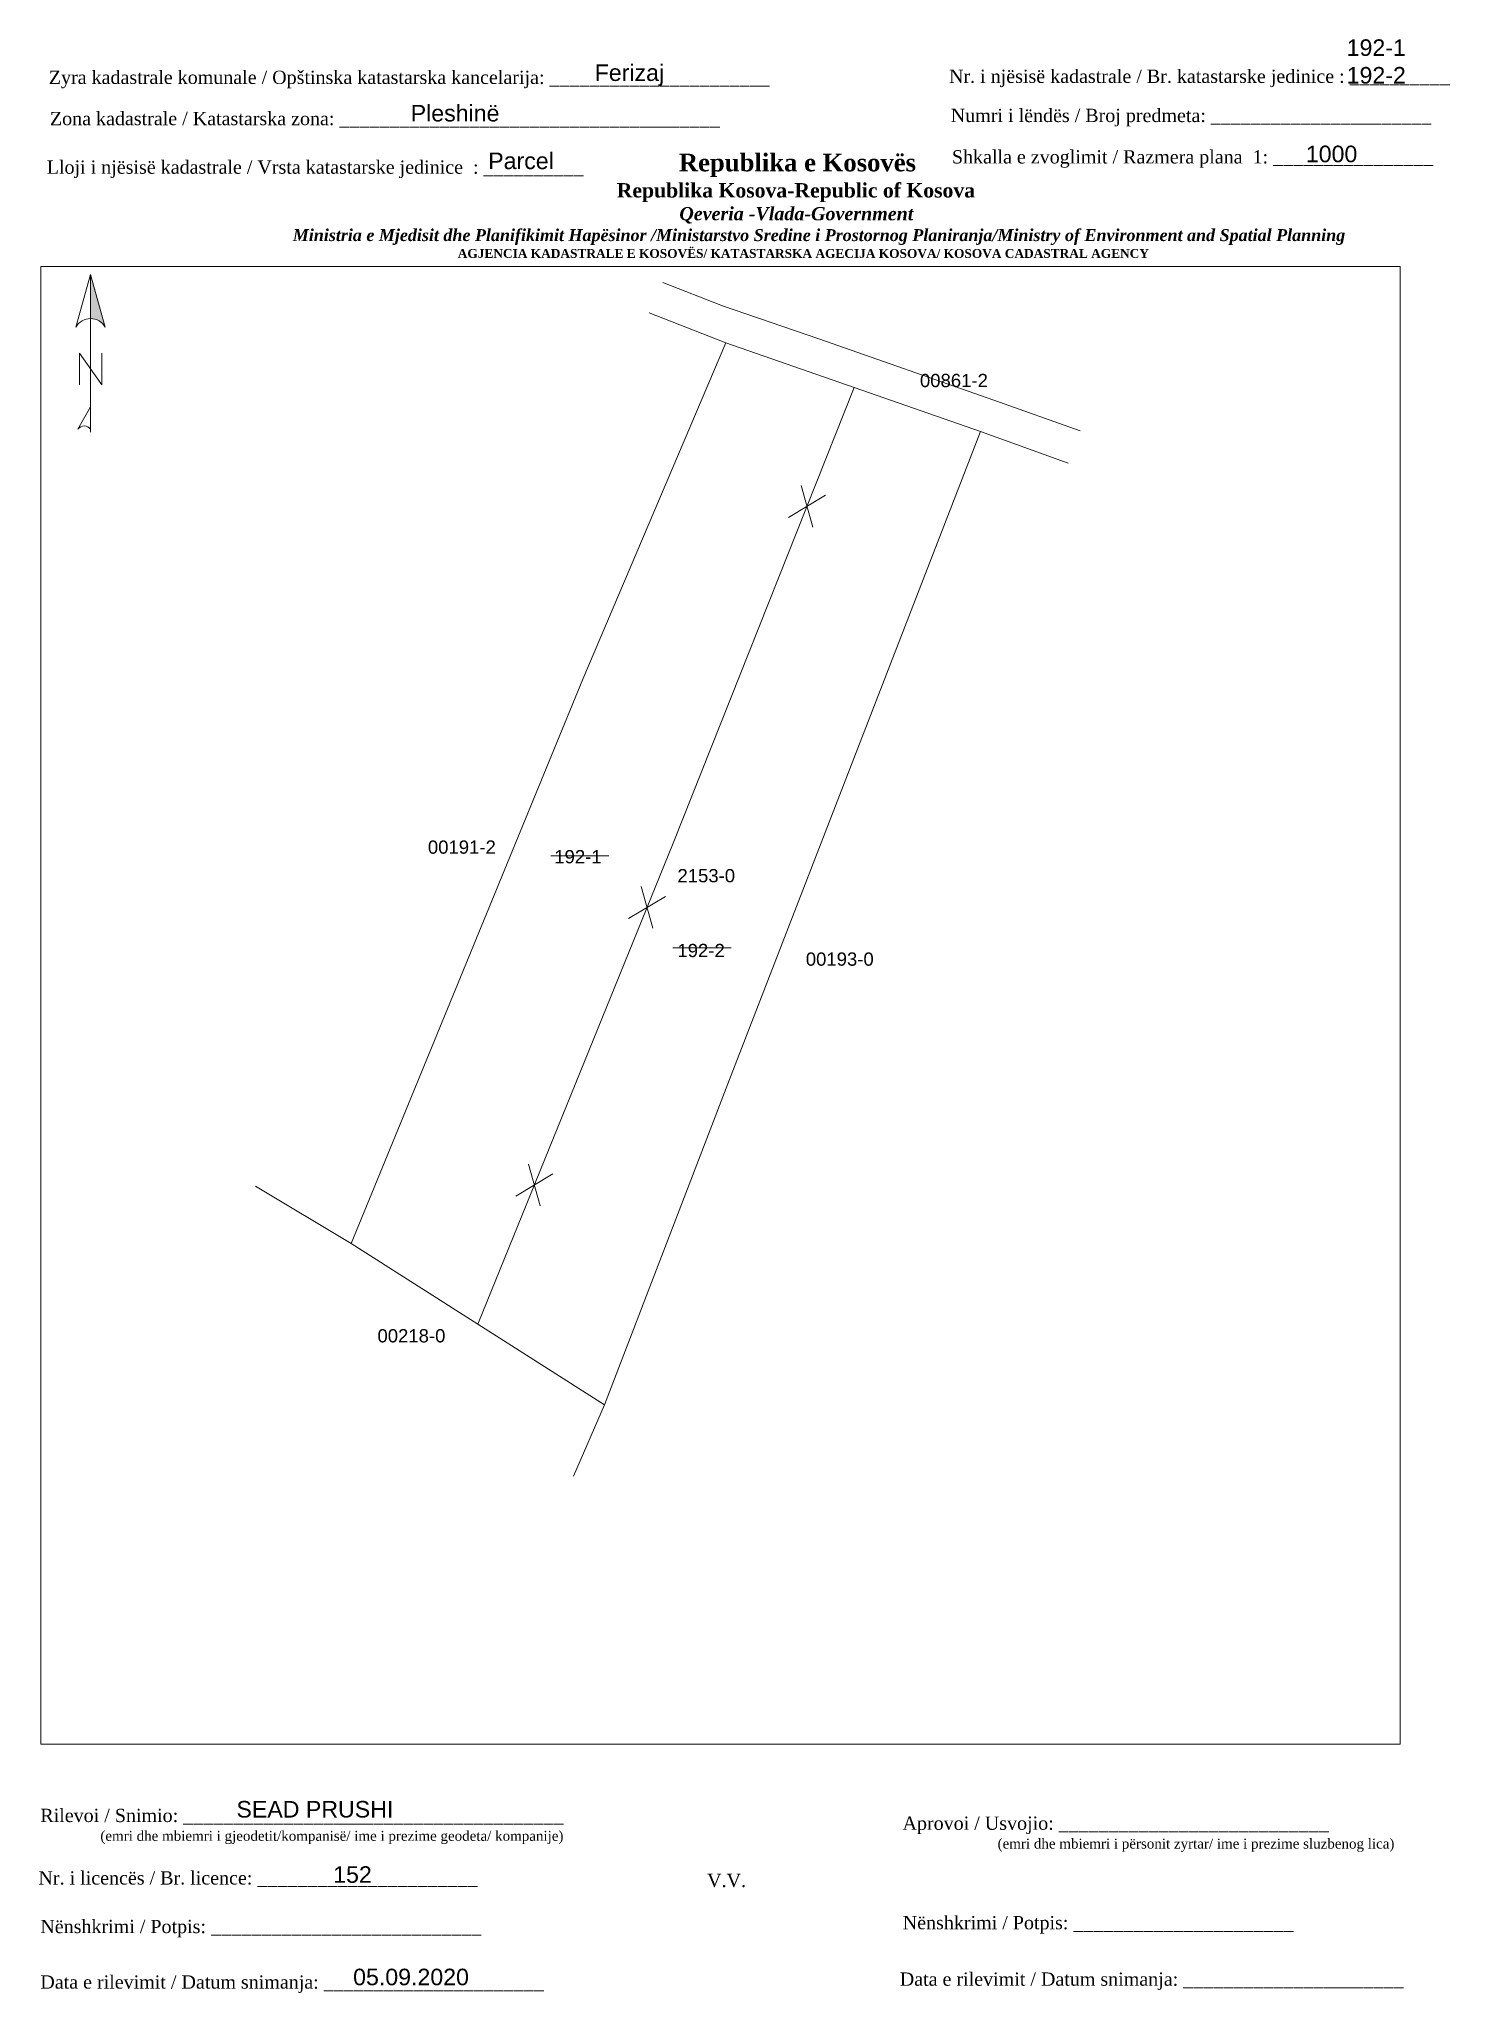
# Paper-space layout '192' of a CAD drawing. Header units: metres. Extents: x 0 to 213, y 0 to 295.
# The model-space entities are those that its viewports show. They can reach past a viewport. Long polylines and large blocks are cut down to what shows.
import ezdxf
from ezdxf.enums import TextEntityAlignment as Align

# ---------------------------------------------------------------- set-up
doc = ezdxf.new("R2010")
doc.units = ezdxf.units.M
doc.layers.get('0').update_dxf_attribs({"lineweight": 0})
for name, color, linetype, lineweight in [('Korniza e jashtme', 7, 'Continuous', 0), ('Korniza e jashtme txt', 7, 'Continuous', 0), ('nr parc fqinj', 8, 'Continuous', 0), ('Nr Parceles Baze', 7, 'Continuous', 0), ('nr te ri bashkimi', 1, 'Continuous', 0), ('parc fqinje', 8, 'Continuous', 0), ('parc re  poligon', 1, 'Continuous', 0), ('Parcela Baze', 7, 'Continuous', 0)]:
    doc.layers.add(name, color=color, linetype=linetype, lineweight=lineweight)
doc.styles.get("Standard").update_dxf_attribs({"font": 'arial.ttf'})

# ---------------------------------------------------------------- blocks, each defined once
blk = doc.blocks.new('*U54')
at = {"linetype": 'ByBlock', "lineweight": -2}
blk.add_hatch(color=0, dxfattribs=at).paths.add_polyline_path([(0, 562), (0, 301, -0.269143), (87, 250)])
at = {"color": 0, "linetype": 'ByBlock', "lineweight": -2}
for points in [[(87, 250, 0.580323), (-87, 250), (0, 562), (87, 250), (0, 562), (0, 300)], [(0, -356, 0.5), (-75, -356), (0, -225)]]:
    blk.add_lwpolyline(points, format="xyb", dxfattribs=at)
for points in [[(0, -375), (0, 562)], [(-66, -94), (-66, 94), (66, -94), (66, 94)]]:
    blk.add_lwpolyline(points, dxfattribs=at)
blk = doc.blocks.new('ACMAP_ANN_TEMPLATE_PIN-SUN')
blk.add_attdef('PIN', text='', height=2).set_placement((366708.21, 310584.18), align=Align.MIDDLE)

msp = doc.modelspace()

# ---------------------------------------------------------------- linework, layer by layer
at = {"layer": 'parc fqinje'}
for points in [[(7511138.53, 4691181.4), (7511147.5, 4691177.88), (7511162.07, 4691172.91), (7511188.46, 4691163.63), (7511201.49, 4691159.03)], [(7511136.46, 4691176.82), (7511147.99, 4691172.29), (7511126.45, 4691121.53), (7511091.46, 4691036.39), (7511077.03, 4691045)], [(7511199.7, 4691154.11), (7511186.43, 4691158.89), (7511167.38, 4691165.54), (7511147.99, 4691172.29), (7511136.46, 4691176.82)], [(7511125.03, 4691001.28), (7511129.71, 4691012.01), (7511148.84, 4691061.79), (7511186.43, 4691158.89), (7511199.7, 4691154.11)], [(7511077.03, 4691045), (7511091.46, 4691036.39), (7511110.59, 4691024.2), (7511129.71, 4691012.01), (7511125.03, 4691001.28)]]:
    msp.add_lwpolyline(points, dxfattribs=at)
at = {"layer": 'parc re  poligon'}
msp.add_lwpolyline([(7511186.43, 4691158.89), (7511148.84, 4691061.79), (7511129.71, 4691012.01), (7511110.59, 4691024.2), (7511091.46, 4691036.39), (7511126.45, 4691121.53), (7511147.99, 4691172.29), (7511167.38, 4691165.54)], close=True, dxfattribs=at)
at = {"layer": 'parc re  poligon', "flags": 128}
for points in [[(7511159.38, 4691150.77), (7511161.14, 4691144.49)], [(7511163.06, 4691149.31), (7511157.47, 4691145.95)], [(7511121.6, 4691094.89), (7511130.33, 4691094.89)], [(7511138.92, 4691088.76), (7511133.32, 4691085.4)], [(7511135.24, 4691090.22), (7511137, 4691083.94)], [(7511140.02, 4691080.99), (7511148.8, 4691080.99)], [(7511121.92, 4691046.9), (7511116.33, 4691043.54)], [(7511118.24, 4691048.36), (7511120, 4691042.08)]]:
    msp.add_lwpolyline(points, dxfattribs=at)
at = {"layer": 'Parcela Baze'}
for points in [[(7511110.59, 4691024.2), (7511091.46, 4691036.39), (7511126.45, 4691121.53), (7511147.99, 4691172.29), (7511167.38, 4691165.54), (7511140.06, 4691096.78), (7511110.59, 4691024.2)], [(7511186.43, 4691158.89), (7511148.84, 4691061.79), (7511129.71, 4691012.01), (7511110.59, 4691024.2), (7511140.06, 4691096.78), (7511167.38, 4691165.54), (7511186.43, 4691158.89)]]:
    msp.add_lwpolyline(points, dxfattribs=at)

# ---------------------------------------------------------------- block references
at = {"layer": 'nr parc fqinj'}
ref = msp.add_blockref('ACMAP_ANN_TEMPLATE_PIN-SUN', (7217815.87, 4442699.26), dxfattribs=dict(at, xscale=0.8, yscale=0.8, zscale=0.8))
ref.add_attrib('PIN', '00861-2', dxfattribs={"layer": '0', "height": 2}).set_placement((7511182.44, 4691166.6), align=Align.MIDDLE)
ref = msp.add_blockref('ACMAP_ANN_TEMPLATE_PIN-SUN', (7217741.61, 4442628.84), dxfattribs=dict(at, xscale=0.8, yscale=0.8, zscale=0.8))
ref.add_attrib('PIN', '00191-2', dxfattribs={"layer": '0', "height": 2}).set_placement((7511108.17, 4691096.19), align=Align.MIDDLE)
ref = msp.add_blockref('ACMAP_ANN_TEMPLATE_PIN-SUN', (7217798.65, 4442611.94), dxfattribs=dict(at, xscale=0.8, yscale=0.8, zscale=0.8))
ref.add_attrib('PIN', '00193-0', dxfattribs={"layer": '0', "height": 2}).set_placement((7511165.21, 4691079.29), align=Align.MIDDLE)
ref = msp.add_blockref('ACMAP_ANN_TEMPLATE_PIN-SUN', (7217734, 4442555.11), dxfattribs=dict(at, xscale=0.8, yscale=0.8, zscale=0.8))
ref.add_attrib('PIN', '00218-0', dxfattribs={"layer": '0', "height": 2}).set_placement((7511100.56, 4691022.45), align=Align.MIDDLE)

# ---------------------------------------------------------------- texts
at = {"layer": 'Nr Parceles Baze'}
for s, p in [('192-1', (7511122.12, 4691093.74)), ('192-2', (7511140.71, 4691079.59))]:
    msp.add_text(s, height=2, dxfattribs=at).set_placement(p)
at = {"layer": 'nr te ri bashkimi'}
msp.add_text('2153-0', height=2, dxfattribs=at).set_placement((7511140.71, 4691090.88))

psp = doc.layouts.new('192')

# ---------------------------------------------------------------- block references
at = {"xscale": 0.0254, "yscale": 0.0254, "zscale": 0.0254}
psp.add_blockref('*U54', (7.95, 245.33), dxfattribs=at)

# ---------------------------------------------------------------- texts
at = {"layer": 'Korniza e jashtme txt'}
for s, insert, char_height, width, attachment_point in [('192-1\\P192-2', (197.54, 295.09), 2.5, 23.5616, 1), ('{\\fTimes New Roman|b0|i0|c0|p18; Zyra kadastrale komunale / Opštinska katastarska kancelarija: ______________________}', (0.89, 290.36), 2, 114.6874, 1), ('Ferizaj', (84.04, 291.31), 2.5, 19.3474, 1), ('{\\fTimes New Roman|b0|i0|c0|p18;Nr. i njësisë kadastrale / Br. katastarske jedinice : __________}', (137.52, 290.52), 2, 98.5379, 1), ('{\\fTimes New Roman|b0|i0|c0|p18; Zona kadastrale / Katastarska zona: ______________________________________}', (1.06, 284.14), 2, 101.8807, 1), ('Pleshinë', (56.27, 285.2), 2.5, 40.037, 1), ('{\\fTimes New Roman|b0|i0|c0|p18; Numri i lëndës / Broj predmeta: ______________________}', (137.03, 284.61), 2, 83.344, 1), ('\\pi77.297;{\\fBook Antiqua|b1|i0|c0|p18;\\H1.333x;Republika e Kosovës\\fTimes New Roman|b1|i0|c0|p18;\\P\\pi67.927;\\fBook Antiqua|b1|i0|c0|p18;\\H0.8125x;Republika Kosova-Republic of Kosova\\fTimes New Roman|b1|i0|c0|p18;\\P\\pi77.378;\\fBook Antiqua|b1|i1|c0|p18;\\H0.9233x;Qeveria -Vlada-Government \\P\\pi13.032,l6,t23.033;\\fTimes New Roman|b1|i1|c0|p18;\\H0.9x;Ministria e Mjedisit dhe Planifikimit Hapësinor /Ministarstvo Sredine i Prostornog Planiranja/Ministry of Environment and Spatial Planning\\P\\pi43.931,l0,tz;\\fBook Antiqua|b1|i0|c0|p18;\\H0.7406x;AGJENCIA KADASTRALE E KOSOVËS/ KATASTARSKA AGECIJA KOSOVA/ KOSOVA CADASTRAL AGENCY}', (19.44, 277.84), 2, 191.8237, 1), ('{\\fArial|b0|i0|c0|p34;Parcel}', (67.97, 278.01), 2.5, 14.2476, 1), ('{\\fTimes New Roman|b0|i0|c0|p18; Shkalla e zvoglimit / Razmera plana  1: ________________}', (137.2, 278.36), 2, 98.5379, 1), ('1000', (191.38, 279.05), 2.5, 19.3474, 1), ('{\\fTimes New Roman|b0|i0|c0|p18; Lloji i njësisë kadastrale / Vrsta katastarske jedinice  : __________ }', (0.58, 276.81), 2, 108.0893, 1), ('{\\fTimes New Roman|b0|i0|c0|p18; Rilevoi / Snimio: ______________________________________\\P             \\H0.75x;(emri dhe mbiemri i gjeodetit/kompanisë/ ime i prezime geodeta/ kompanije)}', (-0.39, 28.08), 2, 87.3883, 1), ('SEAD PRUSHI', (29.97, 29.26), 2.5, 35.1364, 1), ('{\\fTimes New Roman|b0|i0|c0|p18; Aprovoi / Usvojio: ___________________________\\P                    \\H0.75x;(emri dhe mbiemri i përsonit zyrtar/ ime i prezime sluzbenog lica)}', (129.75, 26.91), 2, 83.344, 1), ('{\\fTimes New Roman|b0|i0|c0|p18; Nr. i licencës / Br. licence: ______________________\\P                                }', (-0.67, 18.65), 2, 83.344, 1), ('152', (44.57, 19.41), 2.5, 5.2174, 1), ('{\\fTimes New Roman|b0|i0|c0|p18;V.V.                                 }', (101.01, 18.27), 2, 9.4297, 1), ('{\\fTimes New Roman|b0|i0|c0|p18; Nënshkrimi / Potpis: ______________________\\P                                 }', (189.53, 11.9), 2, 83.344, 3), ('{\\fTimes New Roman|b0|i0|c0|p18; Nënshkrimi / Potpis: ___________________________\\P                                 }', (-0.39, 11.32), 2, 83.344, 1), ('{\\fTimes New Roman|b0|i0|c0|p18; Data e rilevimit / Datum snimanja: ______________________\\P                                 }', (-0.39, 2.94), 2, 83.344, 1), ('05.09.2020', (47.58, 3.95), 2.5, 19.3474, 1), ('{\\fTimes New Roman|b0|i0|c0|p18; Data e rilevimit / Datum snimanja: ______________________\\P                                 }', (206.1, 3.38), 2, 83.344, 3)]:
    psp.add_mtext(s, dxfattribs=dict(at, insert=insert, char_height=char_height, width=width, attachment_point=attachment_point))

# ---------------------------------------------------------------- viewports
at = {"layer": 'Korniza e jashtme', "view_target_point": (7499131.1, 4689980.52), "view_twist_angle": 360}
psp.add_viewport(center=(103.03, 149.32), size=(205.19, 222.973), view_center_point=(12016.11, 1091.79), view_height=222.973, dxfattribs=at)

doc.saveas('drawing.dxf')
